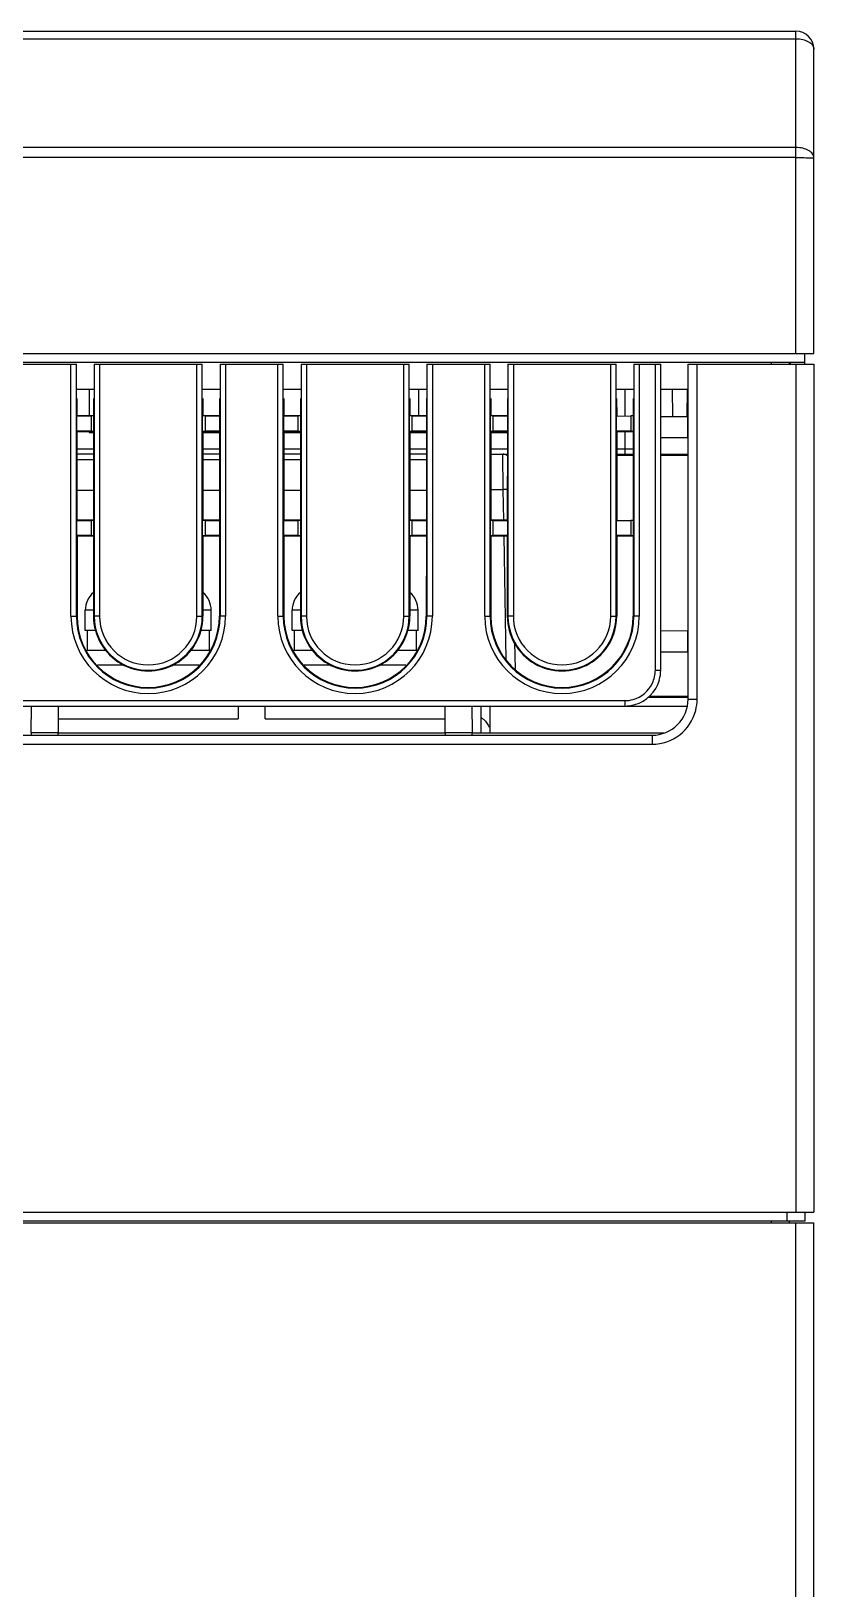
# Model space of a CAD drawing. Header units: millimetres. Extents: x 1211 to 2052, y 913 to 1507.
# Drawn here: x 1408.7 to 1452.2, y 1013.4 to 1099.9 of the extents above; entities that cross this region are included whole.
import ezdxf

# ---------------------------------------------------------------- set-up
doc = ezdxf.new("R2010")
doc.units = ezdxf.units.MM
for name, color, linetype in [('DUANZISOLIDLINE', 7, 'Continuous'), ('ELT-TJ508-01-9P_1SOLIDLINE', 7, 'Continuous'), ('M4X10_GB9074_8SOLIDLINE', 7, 'Continuous'), ('PCB_VF-51CON1SOLIDLINE', 7, 'Continuous'), ('VF-51-P001SOLIDLINE', 7, 'Continuous'), ('VF-51-P002SOLIDLINE', 7, 'Continuous'), ('VF-51-P003SOLIDLINE', 7, 'Continuous')]:
    doc.layers.add(name, color=color, linetype=linetype)

msp = doc.modelspace()

# ---------------------------------------------------------------- linework, layer by layer
at = {"layer": 'DUANZISOLIDLINE', "linetype": 'Continuous'}
for p, q in [((1411.21, 1074.414), (1412.13, 1074.414)), ((1418.21, 1074.414), (1419.13, 1074.414)), ((1422.71, 1074.414), (1423.63, 1074.414)), ((1429.71, 1074.414), (1430.63, 1074.414)), ((1412.343, 1064.714), (1413.829, 1064.714)), ((1416.511, 1064.714), (1417.997, 1064.714)), ((1423.843, 1064.714), (1425.329, 1064.714)), ((1428.011, 1064.714), (1429.497, 1064.714)), ((1410.193, 1061.714), (1420.17, 1061.714)), ((1420.17, 1062.424), (1420.17, 1061.714)), ((1421.67, 1061.714), (1421.67, 1062.424)), ((1421.67, 1061.714), (1431.647, 1061.714)), ((1433.67, 1060.914), (1433.67, 1062.424))]:
    msp.add_line(p, q, dxfattribs=at)
at = {"layer": 'ELT-TJ508-01-9P_1SOLIDLINE', "linetype": 'Continuous'}
for p, q in [((1411.88, 1080.014), (1411.88, 1078.552)), ((1430.22, 1078.552), (1430.22, 1080.014)), ((1441.67, 1080.014), (1441.67, 1078.552)), ((1411.88, 1077.614), (1411.941, 1077.675)), ((1411.88, 1077.675), (1411.88, 1077.614)), ((1411.88, 1077.614), (1412.131, 1077.614)), ((1418.209, 1077.614), (1419.131, 1077.614)), ((1422.709, 1077.614), (1423.631, 1077.614)), ((1429.709, 1077.614), (1430.631, 1077.614)), ((1434.209, 1077.614), (1435.131, 1077.614)), ((1441.67, 1077.675), (1441.67, 1076.714))]:
    msp.add_line(p, q, dxfattribs=at)
at = {"layer": 'M4X10_GB9074_8SOLIDLINE', "linetype": 'Continuous'}
for p, q in [((1411.67, 1066.614), (1411.67, 1067.743)), ((1412.128, 1067.743), (1411.67, 1067.743)), ((1418.67, 1067.743), (1418.212, 1067.743)), ((1418.67, 1066.614), (1418.67, 1067.743)), ((1423.17, 1066.614), (1423.17, 1067.743)), ((1423.628, 1067.743), (1423.17, 1067.743)), ((1430.17, 1067.743), (1429.712, 1067.743)), ((1430.17, 1066.614), (1430.17, 1067.743)), ((1412.268, 1066.614), (1411.67, 1066.614)), ((1411.78, 1066.614), (1411.78, 1065.514)), ((1418.67, 1066.614), (1418.071, 1066.614)), ((1418.56, 1066.614), (1418.56, 1065.514)), ((1423.768, 1066.614), (1423.17, 1066.614)), ((1423.28, 1066.614), (1423.28, 1065.514)), ((1430.17, 1066.614), (1429.571, 1066.614)), ((1430.06, 1066.614), (1430.06, 1065.514)), ((1412.808, 1065.514), (1411.751, 1065.514)), ((1418.588, 1065.514), (1417.532, 1065.514)), ((1424.308, 1065.514), (1423.251, 1065.514)), ((1430.088, 1065.514), (1429.032, 1065.514))]:
    msp.add_line(p, q, dxfattribs=at)
for centre, start, end in [((1412.97, 1067.743), 130.4024, 180), ((1417.37, 1067.743), 0, 49.5976), ((1424.47, 1067.743), 130.4024, 180), ((1428.87, 1067.743), 0, 49.5976)]:
    msp.add_arc(centre, 1.3, start, end, dxfattribs=at)
at = {"layer": 'PCB_VF-51CON1SOLIDLINE', "linetype": 'Continuous'}
for p, q in [((1411.209, 1076.714), (1412.131, 1076.714)), ((1418.209, 1076.714), (1419.131, 1076.714)), ((1422.709, 1076.714), (1423.631, 1076.714)), ((1429.709, 1076.714), (1430.631, 1076.714)), ((1434.209, 1076.714), (1435.131, 1076.714)), ((1441.209, 1076.714), (1442.131, 1076.714)), ((1441.67, 1076.714), (1441.67, 1076.414))]:
    msp.add_line(p, q, dxfattribs=at)
at = {"layer": 'VF-51-P001SOLIDLINE', "linetype": 'Continuous'}
for p, q in [((1372.67, 1099.914), (1451.17, 1099.914)), ((1451.17, 1082.014), (1451.17, 1099.914)), ((1372.67, 1099.495), (1451.17, 1099.495)), ((1452.17, 1082.014), (1452.17, 1098.914)), ((1451.17, 1093.452), (1323.17, 1093.452)), ((1451.17, 1092.888), (1323.17, 1092.888)), ((1322.17, 1082.014), (1452.17, 1082.014)), ((1451.67, 1081.514), (1451.67, 1082.014)), ((1451.67, 1081.514), (1322.67, 1081.514)), ((1449.818, 1081.414), (1449.82, 1081.514)), ((1450.818, 1081.414), (1450.82, 1081.514)), ((1450.87, 1081.414), (1450.87, 1081.514)), ((1412.154, 1080.014), (1411.185, 1080.014)), ((1419.154, 1080.014), (1418.185, 1080.014)), ((1423.654, 1080.014), (1422.685, 1080.014)), ((1430.654, 1080.014), (1429.685, 1080.014)), ((1435.154, 1080.014), (1434.185, 1080.014)), ((1442.154, 1080.014), (1441.185, 1080.014)), ((1445.179, 1080.014), (1443.659, 1080.014))]:
    msp.add_line(p, q, dxfattribs=at)
msp.add_arc((1451.17, 1098.914), 1, 0, 90, dxfattribs=at)
for points, knots in [([(1451.17, 1099.495), (1451.298, 1099.495), (1451.544, 1099.468), (1451.866, 1099.35), (1452.102, 1099.167), (1452.17, 1098.992), (1452.17, 1098.914)], [0, 0, 0, 0, 0.306794, 0.583962, 0.812774, 1, 1, 1, 1]), ([(1452.17, 1092.871), (1452.17, 1092.949), (1452.102, 1093.124), (1451.867, 1093.307), (1451.544, 1093.425), (1451.298, 1093.452), (1451.17, 1093.452)], [0, 0, 0, 0, 0.187208, 0.416023, 0.693205, 1, 1, 1, 1]), ([(1451.17, 1092.888), (1451.297, 1092.888), (1451.483, 1092.888), (1451.718, 1092.886), (1451.868, 1092.884), (1451.99, 1092.881), (1452.074, 1092.879), (1452.123, 1092.876), (1452.149, 1092.875), (1452.16, 1092.872), (1452.17, 1092.873), (1452.17, 1092.871)], [0, 0, 0, 0, 0.38246, 0.555321, 0.706715, 0.830952, 0.923437, 0.956488, 0.980349, 0.994864, 1, 1, 1, 1])]:
    msp.add_open_spline(points, degree=3, knots=knots, dxfattribs=at)
at = {"layer": 'VF-51-P002SOLIDLINE', "linetype": 'Continuous'}
for p, q in [((1407.663, 1081.414), (1411.176, 1081.414)), ((1410.875, 1067.414), (1410.875, 1081.414)), ((1411.175, 1067.414), (1411.175, 1081.414)), ((1412.163, 1081.414), (1418.176, 1081.414)), ((1412.165, 1081.414), (1412.165, 1067.414)), ((1412.465, 1081.414), (1412.465, 1067.414)), ((1417.875, 1067.414), (1417.875, 1081.414)), ((1418.175, 1067.414), (1418.175, 1081.414)), ((1419.163, 1081.414), (1422.676, 1081.414)), ((1419.165, 1081.414), (1419.165, 1067.414)), ((1419.465, 1081.414), (1419.465, 1067.414)), ((1422.375, 1067.414), (1422.375, 1081.414)), ((1422.675, 1067.414), (1422.675, 1081.414)), ((1423.663, 1081.414), (1429.676, 1081.414)), ((1423.665, 1081.414), (1423.665, 1067.414)), ((1423.965, 1081.414), (1423.965, 1067.414)), ((1429.375, 1067.414), (1429.375, 1081.414)), ((1429.675, 1067.414), (1429.675, 1081.414)), ((1430.663, 1081.414), (1434.176, 1081.414)), ((1430.665, 1081.414), (1430.665, 1067.414)), ((1430.965, 1081.414), (1430.965, 1067.414)), ((1433.875, 1067.414), (1433.875, 1081.414)), ((1434.175, 1067.414), (1434.175, 1081.414)), ((1435.163, 1081.414), (1441.176, 1081.414)), ((1435.165, 1081.414), (1435.165, 1067.414)), ((1435.465, 1081.414), (1435.465, 1067.414)), ((1440.875, 1067.414), (1440.875, 1081.414)), ((1441.175, 1067.414), (1441.175, 1081.414)), ((1442.163, 1081.414), (1443.659, 1081.414)), ((1442.165, 1081.414), (1442.165, 1067.414)), ((1442.465, 1081.414), (1442.465, 1067.414)), ((1443.359, 1064.424), (1443.359, 1081.414)), ((1443.659, 1064.424), (1443.659, 1081.414)), ((1445.179, 1062.804), (1445.179, 1081.414)), ((1445.179, 1081.414), (1452.17, 1081.414)), ((1445.679, 1062.804), (1445.679, 1081.414)), ((1451.17, 1081.414), (1451.17, 1034.314)), ((1451.67, 1081.414), (1451.67, 1081.514)), ((1452.17, 1081.414), (1452.17, 1034.314)), ((1444.337, 1078.531), (1444.311, 1080.014)), ((1445.12, 1078.533), (1445.145, 1080.014)), ((1411.208, 1079.514), (1411.209, 1078.552)), ((1412.131, 1079.514), (1412.131, 1078.552)), ((1418.208, 1079.514), (1418.209, 1078.552)), ((1419.131, 1079.514), (1419.131, 1078.552)), ((1422.708, 1079.514), (1422.709, 1078.552)), ((1423.631, 1079.514), (1423.631, 1078.552)), ((1429.708, 1079.514), (1429.709, 1078.552)), ((1430.631, 1079.514), (1430.631, 1078.552)), ((1434.208, 1079.514), (1434.209, 1078.552)), ((1435.131, 1079.514), (1435.131, 1078.552)), ((1441.208, 1079.514), (1441.209, 1078.552)), ((1442.131, 1079.514), (1442.131, 1078.552)), ((1411.186, 1078.529), (1411.209, 1078.552)), ((1411.186, 1078.529), (1411.994, 1078.538)), ((1411.186, 1078.529), (1411.186, 1077.698)), ((1412.131, 1078.552), (1411.209, 1078.552)), ((1411.994, 1078.538), (1411.994, 1077.689)), ((1412.145, 1078.538), (1411.994, 1078.538)), ((1412.131, 1078.552), (1412.145, 1078.538)), ((1412.145, 1077.689), (1412.145, 1078.538)), ((1418.209, 1078.552), (1418.194, 1078.538)), ((1418.194, 1077.689), (1418.194, 1078.538)), ((1418.345, 1078.538), (1418.194, 1078.538)), ((1419.131, 1078.552), (1418.209, 1078.552)), ((1418.345, 1077.689), (1418.345, 1078.538)), ((1418.345, 1078.538), (1419.154, 1078.529)), ((1419.131, 1078.552), (1419.154, 1078.529)), ((1419.154, 1077.698), (1419.154, 1078.529)), ((1422.686, 1078.529), (1422.709, 1078.552)), ((1422.686, 1078.529), (1423.494, 1078.538)), ((1422.686, 1078.529), (1422.686, 1077.698)), ((1423.631, 1078.552), (1422.709, 1078.552)), ((1423.494, 1078.538), (1423.494, 1077.689)), ((1423.645, 1078.538), (1423.494, 1078.538)), ((1423.631, 1078.552), (1423.645, 1078.538)), ((1423.645, 1077.689), (1423.645, 1078.538)), ((1429.709, 1078.552), (1429.694, 1078.538)), ((1429.694, 1077.689), (1429.694, 1078.538)), ((1429.845, 1078.538), (1429.694, 1078.538)), ((1430.631, 1078.552), (1429.709, 1078.552)), ((1429.845, 1077.689), (1429.845, 1078.538)), ((1429.845, 1078.538), (1430.654, 1078.529)), ((1430.631, 1078.552), (1430.654, 1078.529)), ((1430.654, 1077.698), (1430.654, 1078.529)), ((1434.209, 1078.552), (1434.194, 1078.538)), ((1434.194, 1077.689), (1434.194, 1078.538)), ((1434.345, 1078.538), (1434.194, 1078.538)), ((1435.131, 1078.552), (1434.209, 1078.552)), ((1434.345, 1077.689), (1434.345, 1078.538)), ((1434.345, 1078.538), (1435.154, 1078.529)), ((1435.131, 1078.552), (1435.154, 1078.529)), ((1435.154, 1077.698), (1435.154, 1078.529)), ((1441.186, 1078.529), (1441.209, 1078.552)), ((1441.186, 1078.529), (1441.994, 1078.538)), ((1441.186, 1078.529), (1441.186, 1077.698)), ((1441.994, 1078.538), (1441.994, 1077.689)), ((1442.145, 1078.538), (1441.994, 1078.538)), ((1442.131, 1078.552), (1442.145, 1078.538)), ((1442.145, 1077.689), (1442.145, 1078.538)), ((1443.654, 1078.503), (1445.144, 1078.514)), ((1445.144, 1078.514), (1445.144, 1077.314)), ((1411.994, 1077.689), (1411.186, 1077.698)), ((1411.209, 1077.675), (1411.186, 1077.698)), ((1411.209, 1077.675), (1411.21, 1072.754)), ((1411.209, 1077.675), (1412.131, 1077.675)), ((1411.994, 1077.689), (1412.145, 1077.689)), ((1412.131, 1077.675), (1412.129, 1072.754)), ((1412.131, 1077.675), (1412.145, 1077.689)), ((1418.194, 1077.689), (1418.345, 1077.689)), ((1418.209, 1077.675), (1418.194, 1077.689)), ((1418.209, 1077.675), (1418.21, 1072.754)), ((1418.209, 1077.675), (1419.131, 1077.675)), ((1419.154, 1077.698), (1418.345, 1077.689)), ((1419.131, 1077.675), (1419.129, 1072.754)), ((1419.154, 1077.698), (1419.131, 1077.675)), ((1423.494, 1077.689), (1422.686, 1077.698)), ((1422.709, 1077.675), (1422.686, 1077.698)), ((1422.709, 1077.675), (1422.71, 1072.754)), ((1422.709, 1077.675), (1423.631, 1077.675)), ((1423.494, 1077.689), (1423.645, 1077.689)), ((1423.631, 1077.675), (1423.629, 1072.754)), ((1423.631, 1077.675), (1423.645, 1077.689)), ((1429.694, 1077.689), (1429.845, 1077.689)), ((1429.709, 1077.675), (1429.694, 1077.689)), ((1429.709, 1077.675), (1429.71, 1072.754)), ((1429.709, 1077.675), (1430.631, 1077.675)), ((1430.654, 1077.698), (1429.845, 1077.689)), ((1430.631, 1077.675), (1430.629, 1072.754)), ((1430.654, 1077.698), (1430.631, 1077.675)), ((1434.194, 1077.689), (1434.345, 1077.689)), ((1434.209, 1077.675), (1434.194, 1077.689)), ((1434.209, 1077.675), (1434.21, 1072.754)), ((1434.209, 1077.675), (1435.131, 1077.675)), ((1435.154, 1077.698), (1434.345, 1077.689)), ((1435.131, 1077.675), (1435.129, 1072.754)), ((1435.154, 1077.698), (1435.131, 1077.675)), ((1441.994, 1077.689), (1441.186, 1077.698)), ((1441.209, 1077.675), (1441.186, 1077.698)), ((1441.209, 1077.675), (1441.21, 1072.754)), ((1441.209, 1077.675), (1442.131, 1077.675)), ((1441.994, 1077.689), (1442.145, 1077.689)), ((1442.131, 1077.675), (1442.129, 1072.754)), ((1442.131, 1077.675), (1442.145, 1077.689)), ((1445.144, 1077.314), (1443.654, 1077.324)), ((1412.13, 1076.414), (1411.209, 1076.414)), ((1411.209, 1076.114), (1412.13, 1076.114)), ((1419.13, 1076.414), (1418.209, 1076.414)), ((1418.209, 1076.114), (1419.13, 1076.114)), ((1423.63, 1076.414), (1422.709, 1076.414)), ((1422.709, 1076.114), (1423.63, 1076.114)), ((1430.63, 1076.414), (1429.709, 1076.414)), ((1429.709, 1076.114), (1430.63, 1076.114)), ((1434.209, 1076.414), (1435.13, 1076.414)), ((1434.904, 1074.448), (1434.878, 1076.414)), ((1435.091, 1076.357), (1435.13, 1076.357)), ((1441.209, 1076.414), (1442.13, 1076.414)), ((1441.209, 1076.357), (1442.13, 1076.357)), ((1443.659, 1076.414), (1445.179, 1076.414)), ((1443.659, 1076.357), (1445.179, 1076.357)), ((1434.21, 1074.448), (1434.904, 1074.448)), ((1434.934, 1072.751), (1434.904, 1074.448)), ((1411.186, 1072.729), (1411.21, 1072.754)), ((1411.186, 1072.729), (1411.994, 1072.738)), ((1411.186, 1072.729), (1411.186, 1071.898)), ((1412.129, 1072.754), (1411.21, 1072.754)), ((1411.994, 1072.738), (1411.994, 1071.889)), ((1412.145, 1072.738), (1411.994, 1072.738)), ((1412.129, 1072.754), (1412.145, 1072.738)), ((1412.145, 1071.889), (1412.145, 1072.738)), ((1418.21, 1072.754), (1418.194, 1072.738)), ((1418.194, 1071.889), (1418.194, 1072.738)), ((1418.345, 1072.738), (1418.194, 1072.738)), ((1419.129, 1072.754), (1418.21, 1072.754)), ((1418.345, 1071.889), (1418.345, 1072.738)), ((1418.345, 1072.738), (1419.154, 1072.729)), ((1419.129, 1072.754), (1419.154, 1072.729)), ((1419.154, 1071.898), (1419.154, 1072.729)), ((1422.686, 1072.729), (1422.71, 1072.754)), ((1422.686, 1072.729), (1423.494, 1072.738)), ((1422.686, 1072.729), (1422.686, 1071.898)), ((1423.629, 1072.754), (1422.71, 1072.754)), ((1423.494, 1072.738), (1423.494, 1071.889)), ((1423.645, 1072.738), (1423.494, 1072.738)), ((1423.629, 1072.754), (1423.645, 1072.738)), ((1423.645, 1071.889), (1423.645, 1072.738)), ((1429.71, 1072.754), (1429.694, 1072.738)), ((1429.694, 1071.889), (1429.694, 1072.738)), ((1429.845, 1072.738), (1429.694, 1072.738)), ((1430.629, 1072.754), (1429.71, 1072.754)), ((1429.845, 1071.889), (1429.845, 1072.738)), ((1429.845, 1072.738), (1430.654, 1072.729)), ((1430.629, 1072.754), (1430.654, 1072.729)), ((1430.654, 1071.898), (1430.654, 1072.729)), ((1434.21, 1072.754), (1434.194, 1072.738)), ((1434.194, 1071.889), (1434.194, 1072.738)), ((1434.345, 1072.738), (1434.194, 1072.738)), ((1435.129, 1072.754), (1434.21, 1072.754)), ((1434.345, 1071.889), (1434.345, 1072.738)), ((1434.345, 1072.738), (1435.154, 1072.729)), ((1435.129, 1072.754), (1435.154, 1072.729)), ((1435.154, 1071.898), (1435.154, 1072.729)), ((1441.186, 1072.729), (1441.21, 1072.754)), ((1441.186, 1072.729), (1441.994, 1072.738)), ((1441.186, 1072.729), (1441.186, 1071.898)), ((1441.994, 1072.738), (1441.994, 1071.889)), ((1442.145, 1072.738), (1441.994, 1072.738)), ((1442.129, 1072.754), (1442.145, 1072.738)), ((1442.145, 1071.889), (1442.145, 1072.738)), ((1411.994, 1071.889), (1411.186, 1071.898)), ((1411.211, 1071.873), (1411.186, 1071.898)), ((1411.211, 1071.873), (1411.212, 1067.414)), ((1411.211, 1071.873), (1412.129, 1071.873)), ((1411.994, 1071.889), (1412.145, 1071.889)), ((1412.129, 1071.873), (1412.128, 1067.414)), ((1412.129, 1071.873), (1412.145, 1071.889)), ((1418.194, 1071.889), (1418.345, 1071.889)), ((1418.211, 1071.873), (1418.194, 1071.889)), ((1418.211, 1071.873), (1418.212, 1067.414)), ((1418.211, 1071.873), (1419.129, 1071.873)), ((1419.154, 1071.898), (1418.345, 1071.889)), ((1419.129, 1071.873), (1419.128, 1067.414)), ((1419.154, 1071.898), (1419.129, 1071.873)), ((1423.494, 1071.889), (1422.686, 1071.898)), ((1422.711, 1071.873), (1422.686, 1071.898)), ((1422.711, 1071.873), (1422.712, 1067.414)), ((1422.711, 1071.873), (1423.629, 1071.873)), ((1423.494, 1071.889), (1423.645, 1071.889)), ((1423.629, 1071.873), (1423.628, 1067.414)), ((1423.629, 1071.873), (1423.645, 1071.889)), ((1429.694, 1071.889), (1429.845, 1071.889)), ((1429.711, 1071.873), (1429.694, 1071.889)), ((1429.711, 1071.873), (1429.712, 1067.414)), ((1429.711, 1071.873), (1430.629, 1071.873)), ((1430.654, 1071.898), (1429.845, 1071.889)), ((1430.629, 1071.873), (1430.628, 1067.414)), ((1430.654, 1071.898), (1430.629, 1071.873)), ((1434.194, 1071.889), (1434.345, 1071.889)), ((1434.211, 1071.873), (1434.194, 1071.889)), ((1434.211, 1071.873), (1434.212, 1067.414)), ((1434.211, 1071.873), (1435.129, 1071.873)), ((1435.154, 1071.898), (1434.345, 1071.889)), ((1435.069, 1064.987), (1434.949, 1071.87)), ((1435.129, 1071.873), (1435.128, 1067.414)), ((1435.154, 1071.898), (1435.129, 1071.873)), ((1441.994, 1071.889), (1441.186, 1071.898)), ((1441.211, 1071.873), (1441.186, 1071.898)), ((1441.211, 1071.873), (1441.212, 1067.414)), ((1441.211, 1071.873), (1442.129, 1071.873)), ((1441.994, 1071.889), (1442.145, 1071.889)), ((1442.129, 1071.873), (1442.128, 1067.414)), ((1442.129, 1071.873), (1442.145, 1071.889)), ((1410.875, 1067.414), (1411.212, 1067.414)), ((1412.465, 1067.414), (1412.128, 1067.414)), ((1417.875, 1067.414), (1418.212, 1067.414)), ((1419.465, 1067.414), (1419.128, 1067.414)), ((1422.375, 1067.414), (1422.712, 1067.414)), ((1423.965, 1067.414), (1423.628, 1067.414)), ((1429.375, 1067.414), (1429.712, 1067.414)), ((1430.965, 1067.414), (1430.628, 1067.414)), ((1433.875, 1067.414), (1434.212, 1067.414)), ((1435.465, 1067.414), (1435.128, 1067.414)), ((1440.875, 1067.414), (1441.212, 1067.414)), ((1442.465, 1067.414), (1442.128, 1067.414)), ((1443.654, 1066.603), (1445.144, 1066.614)), ((1445.144, 1066.614), (1445.144, 1065.414)), ((1435.578, 1064.478), (1435.552, 1065.956)), ((1445.144, 1065.414), (1443.654, 1065.424)), ((1443.359, 1064.424), (1443.659, 1064.424)), ((1331.18, 1062.724), (1441.66, 1062.724)), ((1441.66, 1062.724), (1441.66, 1062.424)), ((1442.96, 1062.914), (1445.179, 1062.914)), ((1443.03, 1062.97), (1445.179, 1062.97)), ((1445.179, 1062.804), (1445.679, 1062.804)), ((1331.18, 1062.424), (1441.66, 1062.424)), ((1408.67, 1060.94), (1408.68, 1062.429)), ((1410.159, 1062.429), (1410.17, 1060.94)), ((1431.67, 1060.94), (1431.68, 1062.429)), ((1433.159, 1062.429), (1433.17, 1060.94)), ((1434.17, 1060.914), (1434.17, 1062.424)), ((1441.66, 1062.422), (1445.131, 1062.422)), ((1408.67, 1060.94), (1408.67, 1060.787)), ((1410.17, 1060.94), (1408.67, 1060.94)), ((1410.17, 1060.787), (1410.17, 1060.94)), ((1431.652, 1060.914), (1410.187, 1060.914)), ((1433.17, 1060.94), (1431.67, 1060.94)), ((1431.67, 1060.94), (1431.67, 1060.787)), ((1433.17, 1060.787), (1433.17, 1060.94)), ((1443.822, 1060.914), (1433.187, 1060.914)), ((1329.661, 1060.805), (1443.179, 1060.805)), ((1329.661, 1060.305), (1443.179, 1060.305)), ((1443.179, 1060.805), (1443.179, 1060.305)), ((1322.17, 1034.314), (1452.17, 1034.314)), ((1450.67, 1034.314), (1450.67, 1033.814)), ((1451.67, 1034.314), (1451.67, 1033.814)), ((1451.67, 1033.814), (1322.67, 1033.814)), ((1449.818, 1033.714), (1449.82, 1033.814)), ((1450.818, 1033.714), (1450.82, 1033.814))]:
    msp.add_line(p, q, dxfattribs=at)
for centre, radius, start, end in [((1434.878, 1075.914), 0.5, 59.60135, 90), ((1435.358, 1048.791), 25.661, 90.50275, 91.01261), ((1415.17, 1067.414), 4.295, 180, 0), ((1415.17, 1067.414), 3.995, 180, 0), ((1415.17, 1067.414), 3.005, 180, 0), ((1415.17, 1067.414), 2.705, 180, 0), ((1426.67, 1067.414), 4.295, 180, 0), ((1426.67, 1067.414), 3.995, 180, 0), ((1426.67, 1067.414), 3.005, 180, 0), ((1426.67, 1067.414), 2.705, 180, 0), ((1438.17, 1067.414), 4.295, 180, 0), ((1438.17, 1067.414), 3.995, 180, 0), ((1438.17, 1067.414), 3.005, 180, 0), ((1438.17, 1067.414), 2.705, 180, 0), ((1441.649, 1064.425), 2.01, 343.85483, 359.95782), ((1441.66, 1064.424), 1.7, 285.95248, 334.52044), ((1441.66, 1064.424), 2, 285.95372, 343.8155), ((1441.658, 1064.435), 1.711, 270.05075, 285.90082), ((1443.179, 1062.804), 1.999, 269.99186, 0.00833), ((1443.166, 1062.806), 2.513, 345.68183, 359.96305), ((1441.658, 1064.436), 2.012, 270.05075, 285.90585), ((1443.179, 1062.804), 2.5, 269.99767, 345.64349)]:
    msp.add_arc(centre, radius, start, end, dxfattribs=at)
for centre, major_axis, start_param, end_param in [((1415.17, 1067.415), (0, 3.958), -4.712084, -1.571101), ((1415.17, 1067.413), (0, 3.042), 1.570492, 4.712694), ((1426.67, 1067.415), (0, 3.958), -4.712084, -1.571101), ((1426.67, 1067.413), (0, 3.042), 1.570492, 4.712694), ((1438.17, 1067.415), (0, 3.958), -4.712084, -1.571101), ((1438.17, 1067.413), (0, 3.042), 1.570492, 4.712694)]:
    msp.add_ellipse(centre, major_axis=major_axis, ratio=1, start_param=start_param, end_param=end_param, dxfattribs=at)
msp.add_open_spline([(1443.194, 1063.693), (1443.301, 1063.918), (1443.359, 1064.174), (1443.359, 1064.424)], degree=3, dxfattribs=at)
msp.add_open_spline([(1433.677, 1061.782), (1433.731, 1061.75), (1433.921, 1061.612), (1434.057, 1061.407), (1434.113, 1061.246)], degree=3, knots=[0, 0, 0, 0, 0.272431, 1, 1, 1, 1], dxfattribs=at)
at = {"layer": 'VF-51-P003SOLIDLINE', "linetype": 'Continuous'}
for p, q in [((1322.17, 1033.714), (1452.17, 1033.714)), ((1451.17, 942.214), (1451.17, 1033.714)), ((1452.17, 942.214), (1452.17, 1033.714))]:
    msp.add_line(p, q, dxfattribs=at)

doc.saveas('drawing.dxf')
